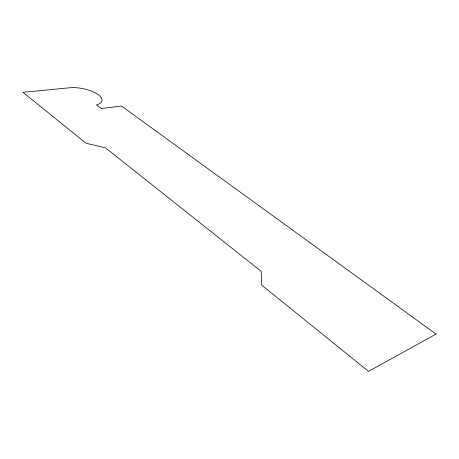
<?xml version="1.0" encoding="UTF-8"?>
<svg xmlns="http://www.w3.org/2000/svg" width="459" height="459" viewBox="0 0 459 459"><rect width="100%" height="100%" fill="white"/><g stroke="black" fill="none" stroke-linecap="round" stroke-linejoin="round"><path stroke-width="0.69" d="M436.05 334.089L368.537 371.383L261.578 285.01L261.234 271.389L105.45 147.809L85.988 143.219L22.95 92.316L69.028 87.83A21.384 8.273 10.9 0 1 96.883 93.768A21.384 8.273 10.9 0 1 96.488 104.899L101.341 108.525L121.515 106.058L436.05 334.089"/></g></svg>
